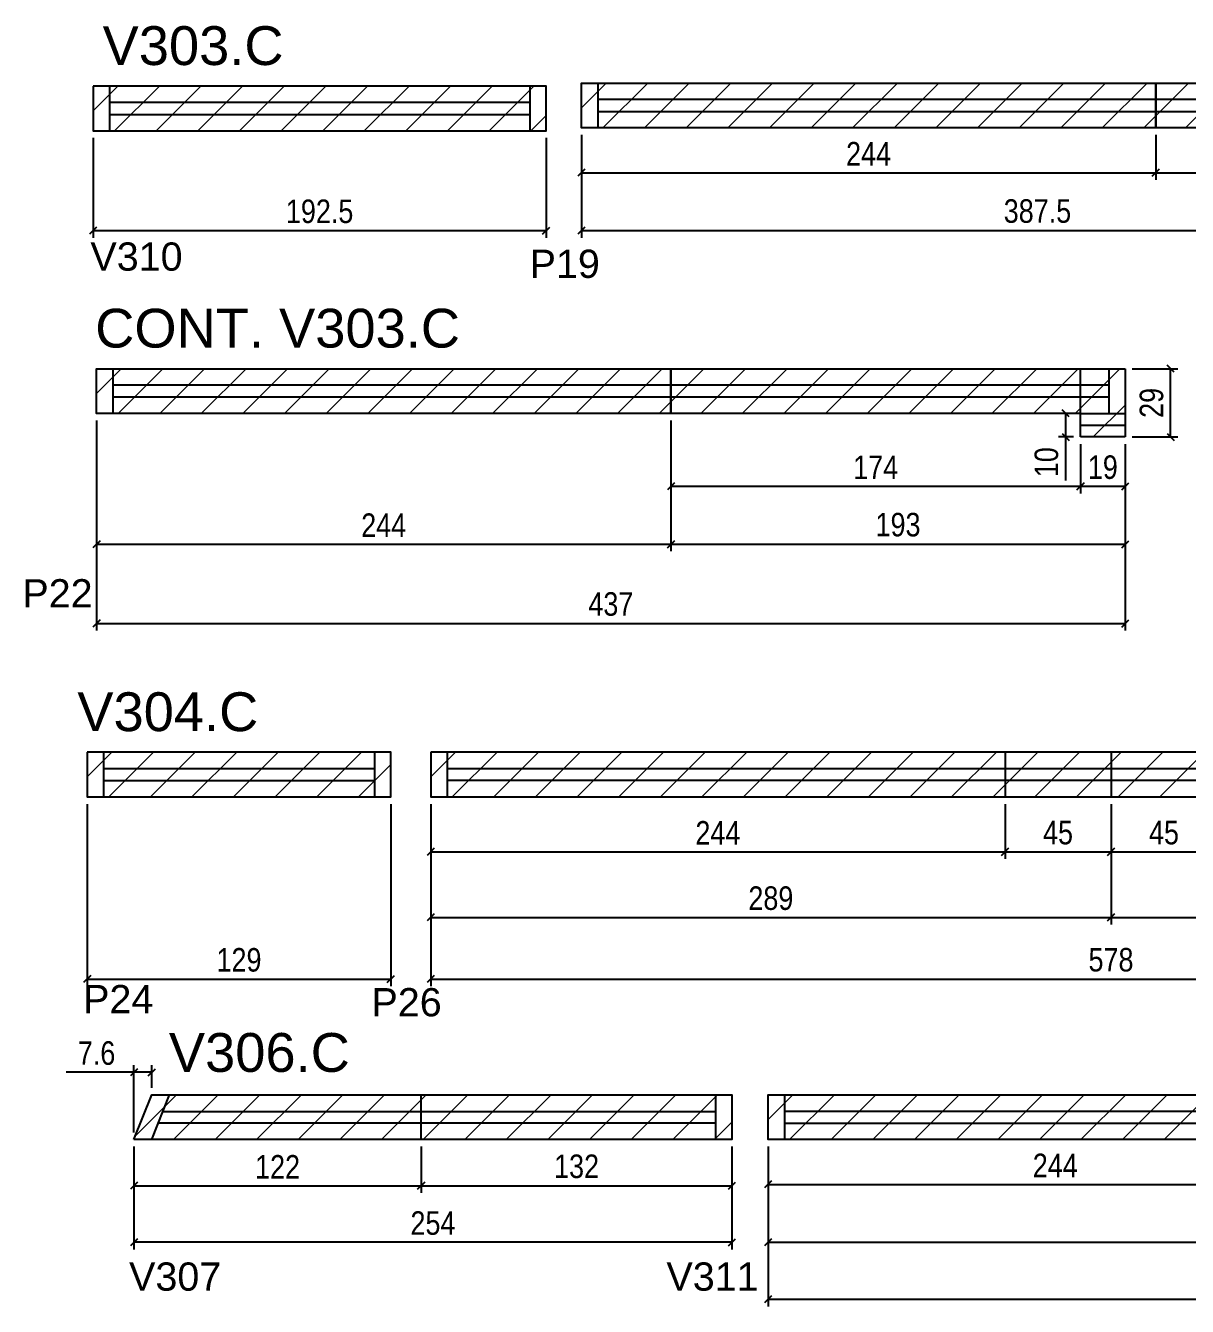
# Model space of a CAD drawing. Header units: millimetres. Extents: x 3391 to 4757, y -286 to 2446.
# Drawn here: x 3391 to 3884, y 1076 to 1620 of the extents above; entities that cross this region are included whole.
import ezdxf

# ---------------------------------------------------------------- set-up
doc = ezdxf.new("R2010")
doc.units = ezdxf.units.MM
for name, color, linetype in [('5', 5, 'Continuous'), ('COTA', 241, 'Continuous'), ('NOMENCLATURA', 7, 'Continuous'), ('Painéis', 200, 'Continuous'), ('SARR_2.2x7', 40, 'Continuous'), ('SARR_EDITAR', 141, 'Continuous')]:
    doc.layers.add(name, color=color, linetype=linetype)
doc.layers.add('REAPROVEITAMENTO', color=251, linetype='Continuous', lineweight=9)
doc.styles.add('COTA TECNICA', font='techl___.ttf', dxfattribs={"height": 10})
doc.styles.add('COTA TECNICA-50', font='techl___.ttf', dxfattribs={"height": 10})
doc.styles.get("Standard").update_dxf_attribs({"font": 'arial.ttf'})
doc.dimstyles.new('COTA PAINEL-50', dxfattribs={"dimtxt": 10, "dimasz": 3, "dimexe": 3, "dimexo": 3, "dimgap": 3, "dimtad": 1, "dimdec": 1, "dimzin": 12, "dimdsep": 46, "dimtxsty": 'COTA TECNICA-50', "dimblk1": 'OBLIQUE', "dimblk2": 'OBLIQUE', "dimsah": 1, "dimcen": 0.9, "dimclrd": 4, "dimclre": 4, "dimclrt": 240, "dimadec": 1, "dimazin": 3, "dimtfac": 1, "dimtdec": 1, "dimtmove": 0, "dimatfit": 3, "dimfxl": 1, "dimtolj": 1, "dimtzin": 12, "dimarcsym": 0})
doc.dimstyles.new('PAINEL', dxfattribs={"dimtxt": 10, "dimasz": 3, "dimexe": 3, "dimexo": 3, "dimgap": 3, "dimtad": 1, "dimdec": 1, "dimzin": 12, "dimdsep": 46, "dimtxsty": 'COTA TECNICA', "dimblk1": 'OBLIQUE', "dimblk2": 'OBLIQUE', "dimsah": 1, "dimcen": 0.9, "dimclrd": 4, "dimclre": 4, "dimclrt": 240, "dimadec": 1, "dimazin": 3, "dimtfac": 1, "dimtdec": 1, "dimtmove": 0, "dimatfit": 3, "dimfxl": 1, "dimtolj": 1, "dimtzin": 12, "dimarcsym": 0})

# ---------------------------------------------------------------- blocks, each defined once
blk = doc.blocks.new('_Oblique')
at = {"color": 0, "linetype": 'ByBlock', "lineweight": -2}
blk.add_line((-0.5, -0.5), (0.5, 0.5), dxfattribs=at)
blk = doc.blocks.new('*D64')
at = {"layer": 'COTA', "color": 4, "linetype": 'ByBlock', "lineweight": -2, "transparency": 16777216}
for p, q in [((3417.03, 1289.47), (3417.03, 1212.13)), ((3546.03, 1289.47), (3546.03, 1212.13)), ((3417.03, 1215.13), (3546.03, 1215.13))]:
    blk.add_line(p, q, dxfattribs=at)
at = {"layer": 'Defpoints', "color": 0, "linetype": 'ByBlock', "transparency": 16777216}
for p in [(3417.03, 1292.47), (3546.03, 1292.47), (3546.03, 1215.13)]:
    blk.add_point(p, dxfattribs=at)
at = {"layer": 'COTA', "color": 4, "linetype": 'ByBlock', "lineweight": -2, "transparency": 16777216, "xscale": 3, "yscale": 3, "zscale": 3, "rotation": 180}
blk.add_blockref('_Oblique', (3417.03, 1215.13), dxfattribs=at)
at = {"layer": 'COTA', "color": 4, "linetype": 'ByBlock', "lineweight": -2, "transparency": 16777216, "xscale": 3, "yscale": 3, "zscale": 3}
blk.add_blockref('_Oblique', (3546.03, 1215.13), dxfattribs=at)
at = {"layer": 'COTA', "color": 240, "linetype": 'ByBlock', "transparency": 16777216, "insert": (3481.53, 1223.22), "char_height": 10, "attachment_point": 5, "style": 'COTA TECNICA-50'}
blk.add_mtext('\\A1;129', dxfattribs=at)
blk = doc.blocks.new('*D65')
at = {"layer": 'COTA', "color": 4, "linetype": 'ByBlock', "lineweight": -2, "transparency": 16777216}
for p, q in [((3562.97, 1289.47), (3562.97, 1212.13)), ((4140.97, 1289.47), (4140.97, 1212.13)), ((3562.97, 1215.13), (4140.97, 1215.13))]:
    blk.add_line(p, q, dxfattribs=at)
at = {"layer": 'Defpoints', "color": 0, "linetype": 'ByBlock', "transparency": 16777216}
for p in [(3562.97, 1292.47), (4140.97, 1292.47), (4140.97, 1215.13)]:
    blk.add_point(p, dxfattribs=at)
at = {"layer": 'COTA', "color": 4, "linetype": 'ByBlock', "lineweight": -2, "transparency": 16777216, "xscale": 3, "yscale": 3, "zscale": 3, "rotation": 180}
blk.add_blockref('_Oblique', (3562.97, 1215.13), dxfattribs=at)
at = {"layer": 'COTA', "color": 4, "linetype": 'ByBlock', "lineweight": -2, "transparency": 16777216, "xscale": 3, "yscale": 3, "zscale": 3}
blk.add_blockref('_Oblique', (4140.97, 1215.13), dxfattribs=at)
at = {"layer": 'COTA', "color": 240, "linetype": 'ByBlock', "transparency": 16777216, "insert": (3851.97, 1223.26), "char_height": 10, "attachment_point": 5, "style": 'COTA TECNICA-50'}
blk.add_mtext('\\A1;578', dxfattribs=at)
blk = doc.blocks.new('*D184')
at = {"layer": 'COTA', "color": 4, "linetype": 'ByBlock', "lineweight": -2, "transparency": 16777216}
for p, q in [((3562.97, 1289.47), (3562.97, 1266.16)), ((3806.97, 1289.47), (3806.97, 1266.16)), ((3562.97, 1269.16), (3806.97, 1269.16))]:
    blk.add_line(p, q, dxfattribs=at)
at = {"layer": 'Defpoints', "color": 0, "linetype": 'ByBlock', "transparency": 16777216}
for p in [(3562.97, 1292.47), (3806.97, 1292.47), (3806.97, 1269.16)]:
    blk.add_point(p, dxfattribs=at)
at = {"layer": 'COTA', "color": 4, "linetype": 'ByBlock', "lineweight": -2, "transparency": 16777216, "xscale": 3, "yscale": 3, "zscale": 3, "rotation": 180}
blk.add_blockref('_Oblique', (3562.97, 1269.16), dxfattribs=at)
at = {"layer": 'COTA', "color": 4, "linetype": 'ByBlock', "lineweight": -2, "transparency": 16777216, "xscale": 3, "yscale": 3, "zscale": 3}
blk.add_blockref('_Oblique', (3806.97, 1269.16), dxfattribs=at)
at = {"layer": 'COTA', "color": 240, "linetype": 'ByBlock', "transparency": 16777216, "insert": (3684.97, 1277.23), "char_height": 10, "attachment_point": 5, "style": 'COTA TECNICA-50'}
blk.add_mtext('\\A1;244', dxfattribs=at)
blk = doc.blocks.new('*D66')
at = {"layer": 'COTA', "color": 4, "linetype": 'ByBlock', "lineweight": -2, "transparency": 16777216}
for p, q in [((3806.97, 1289.47), (3806.97, 1266.16)), ((3851.97, 1289.47), (3851.97, 1266.16)), ((3806.97, 1269.16), (3851.97, 1269.16))]:
    blk.add_line(p, q, dxfattribs=at)
at = {"layer": 'Defpoints', "color": 0, "linetype": 'ByBlock', "transparency": 16777216}
for p in [(3806.97, 1292.47), (3851.97, 1292.47), (3851.97, 1269.16)]:
    blk.add_point(p, dxfattribs=at)
at = {"layer": 'COTA', "color": 4, "linetype": 'ByBlock', "lineweight": -2, "transparency": 16777216, "xscale": 3, "yscale": 3, "zscale": 3, "rotation": 180}
blk.add_blockref('_Oblique', (3806.97, 1269.16), dxfattribs=at)
at = {"layer": 'COTA', "color": 4, "linetype": 'ByBlock', "lineweight": -2, "transparency": 16777216, "xscale": 3, "yscale": 3, "zscale": 3}
blk.add_blockref('_Oblique', (3851.97, 1269.16), dxfattribs=at)
at = {"layer": 'COTA', "color": 240, "linetype": 'ByBlock', "transparency": 16777216, "insert": (3829.47, 1277.27), "char_height": 10, "attachment_point": 5, "style": 'COTA TECNICA-50'}
blk.add_mtext('\\A1;45', dxfattribs=at)
blk = doc.blocks.new('*D31')
at = {"layer": 'COTA', "color": 4, "linetype": 'ByBlock', "lineweight": -2, "transparency": 16777216}
for p, q in [((3706.29, 1143.91), (3706.29, 1124.86)), ((3950.29, 1143.91), (3950.29, 1124.86)), ((3706.29, 1127.86), (3950.29, 1127.86))]:
    blk.add_line(p, q, dxfattribs=at)
at = {"layer": 'Defpoints', "color": 0, "linetype": 'ByBlock', "transparency": 16777216}
for p in [(3706.29, 1146.91), (3950.29, 1146.91), (3950.29, 1127.86)]:
    blk.add_point(p, dxfattribs=at)
at = {"layer": 'COTA', "color": 4, "linetype": 'ByBlock', "lineweight": -2, "transparency": 16777216, "xscale": 3, "yscale": 3, "zscale": 3, "rotation": 180}
blk.add_blockref('_Oblique', (3706.29, 1127.86), dxfattribs=at)
at = {"layer": 'COTA', "color": 4, "linetype": 'ByBlock', "lineweight": -2, "transparency": 16777216, "xscale": 3, "yscale": 3, "zscale": 3}
blk.add_blockref('_Oblique', (3950.29, 1127.86), dxfattribs=at)
at = {"layer": 'COTA', "color": 240, "linetype": 'ByBlock', "transparency": 16777216, "insert": (3828.29, 1135.93), "char_height": 10, "attachment_point": 5, "style": 'COTA TECNICA-50'}
blk.add_mtext('\\A1;244', dxfattribs=at)
blk = doc.blocks.new('*D165')
at = {"layer": 'COTA', "color": 4, "lineweight": -2, "transparency": 16777216}
for p, q in [((3706.29, 1143.91), (3706.29, 1100.28)), ((4124.29, 1143.91), (4124.29, 1100.28)), ((3706.29, 1103.28), (4124.29, 1103.28))]:
    blk.add_line(p, q, dxfattribs=at)
at = {"layer": 'Defpoints', "color": 0, "transparency": 16777216}
for p in [(3706.29, 1146.91), (4124.29, 1146.91), (4124.29, 1103.28)]:
    blk.add_point(p, dxfattribs=at)
at = {"layer": 'COTA', "color": 4, "lineweight": -2, "transparency": 16777216, "xscale": 3, "yscale": 3, "zscale": 3, "rotation": 180}
blk.add_blockref('_Oblique', (3706.29, 1103.28), dxfattribs=at)
at = {"layer": 'COTA', "color": 4, "lineweight": -2, "transparency": 16777216, "xscale": 3, "yscale": 3, "zscale": 3}
blk.add_blockref('_Oblique', (4124.29, 1103.28), dxfattribs=at)
at = {"layer": 'COTA', "color": 240, "transparency": 16777216, "insert": (3915.29, 1111.37), "char_height": 10, "attachment_point": 5, "style": 'COTA TECNICA'}
blk.add_mtext('\\A1;418', dxfattribs=at)
blk = doc.blocks.new('*D166')
at = {"layer": 'Defpoints', "color": 0, "transparency": 16777216}
for p in [(3436.92, 1146.91), (3690.93, 1146.91), (3436.92, 1103.28)]:
    blk.add_point(p, dxfattribs=at)
at = {"layer": 'Painéis', "color": 4, "lineweight": -2, "transparency": 16777216}
for p, q in [((3436.92, 1143.91), (3436.92, 1100.28)), ((3690.93, 1143.91), (3690.93, 1100.28)), ((3690.93, 1103.28), (3436.92, 1103.28))]:
    blk.add_line(p, q, dxfattribs=at)
at = {"layer": 'Painéis', "color": 4, "lineweight": -2, "transparency": 16777216, "xscale": 3, "yscale": 3, "zscale": 3, "rotation": 180}
blk.add_blockref('_Oblique', (3436.92, 1103.28), dxfattribs=at)
at = {"layer": 'Painéis', "color": 4, "lineweight": -2, "transparency": 16777216, "xscale": 3, "yscale": 3, "zscale": 3}
blk.add_blockref('_Oblique', (3690.93, 1103.28), dxfattribs=at)
at = {"layer": 'Painéis', "color": 240, "transparency": 16777216, "insert": (3563.93, 1111.38), "char_height": 10, "attachment_point": 5, "style": 'COTA TECNICA'}
blk.add_mtext('\\A1;254', dxfattribs=at)
blk = doc.blocks.new('*D167')
at = {"layer": 'Defpoints', "color": 0, "transparency": 16777216}
for p in [(3444.49, 1175.5), (3444.49, 1165.91), (3436.92, 1146.91)]:
    blk.add_point(p, dxfattribs=at)
at = {"layer": 'Painéis', "color": 4, "lineweight": -2, "transparency": 16777216}
for p, q in [((3436.92, 1175.5), (3408.13, 1175.5)), ((3436.92, 1149.91), (3436.92, 1178.5)), ((3444.49, 1175.5), (3436.92, 1175.5)), ((3444.49, 1168.91), (3444.49, 1178.5))]:
    blk.add_line(p, q, dxfattribs=at)
at = {"layer": 'Painéis', "color": 4, "lineweight": -2, "transparency": 16777216, "xscale": 3, "yscale": 3, "zscale": 3, "rotation": 180}
blk.add_blockref('_Oblique', (3436.92, 1175.5), dxfattribs=at)
at = {"layer": 'Painéis', "color": 4, "lineweight": -2, "transparency": 16777216, "xscale": 3, "yscale": 3, "zscale": 3}
blk.add_blockref('_Oblique', (3444.49, 1175.5), dxfattribs=at)
at = {"layer": 'Painéis', "color": 240, "transparency": 16777216, "insert": (3421.03, 1183.6), "char_height": 10, "attachment_point": 5, "style": 'COTA TECNICA'}
blk.add_mtext('\\A1;7.6', dxfattribs=at)
blk = doc.blocks.new('*D34')
at = {"layer": 'Defpoints', "color": 0, "transparency": 16777216}
for p in [(3436.92, 1146.91), (3558.92, 1146.91), (3558.92, 1127.28)]:
    blk.add_point(p, dxfattribs=at)
at = {"layer": 'Painéis', "color": 4, "lineweight": -2, "transparency": 16777216}
for p, q in [((3436.92, 1143.91), (3436.92, 1124.28)), ((3558.92, 1143.91), (3558.92, 1124.28)), ((3436.92, 1127.28), (3558.92, 1127.28))]:
    blk.add_line(p, q, dxfattribs=at)
at = {"layer": 'Painéis', "color": 4, "lineweight": -2, "transparency": 16777216, "xscale": 3, "yscale": 3, "zscale": 3, "rotation": 180}
blk.add_blockref('_Oblique', (3436.92, 1127.28), dxfattribs=at)
at = {"layer": 'Painéis', "color": 4, "lineweight": -2, "transparency": 16777216, "xscale": 3, "yscale": 3, "zscale": 3}
blk.add_blockref('_Oblique', (3558.92, 1127.28), dxfattribs=at)
at = {"layer": 'Painéis', "color": 240, "transparency": 16777216, "insert": (3497.92, 1135.34), "char_height": 10, "attachment_point": 5, "style": 'COTA TECNICA'}
blk.add_mtext('\\A1;122', dxfattribs=at)
blk = doc.blocks.new('*D35')
at = {"layer": 'Defpoints', "color": 0, "transparency": 16777216}
for p in [(3558.92, 1146.91), (3690.93, 1146.91), (3690.93, 1127.28)]:
    blk.add_point(p, dxfattribs=at)
at = {"layer": 'Painéis', "color": 4, "lineweight": -2, "transparency": 16777216}
for p, q in [((3558.92, 1143.91), (3558.92, 1124.28)), ((3690.93, 1143.91), (3690.93, 1124.28)), ((3558.92, 1127.28), (3690.93, 1127.28))]:
    blk.add_line(p, q, dxfattribs=at)
at = {"layer": 'Painéis', "color": 4, "lineweight": -2, "transparency": 16777216, "xscale": 3, "yscale": 3, "zscale": 3, "rotation": 180}
blk.add_blockref('_Oblique', (3558.92, 1127.28), dxfattribs=at)
at = {"layer": 'Painéis', "color": 4, "lineweight": -2, "transparency": 16777216, "xscale": 3, "yscale": 3, "zscale": 3}
blk.add_blockref('_Oblique', (3690.93, 1127.28), dxfattribs=at)
at = {"layer": 'Painéis', "color": 240, "transparency": 16777216, "insert": (3624.93, 1135.5), "char_height": 10, "attachment_point": 5, "style": 'COTA TECNICA'}
blk.add_mtext('\\A1;132', dxfattribs=at)
blk = doc.blocks.new('*D212')
at = {"layer": 'Defpoints', "color": 0, "transparency": 16777216}
for p in [(3706.29, 1146.91), (4124.29, 1146.91), (4124.29, 1079.04)]:
    blk.add_point(p, dxfattribs=at)
at = {"layer": 'Painéis', "color": 4, "lineweight": -2, "transparency": 16777216}
for p, q in [((3706.29, 1143.91), (3706.29, 1076.04)), ((4124.29, 1143.91), (4124.29, 1076.04)), ((3706.29, 1079.04), (4124.29, 1079.04))]:
    blk.add_line(p, q, dxfattribs=at)
at = {"layer": 'Painéis', "color": 4, "lineweight": -2, "transparency": 16777216, "xscale": 3, "yscale": 3, "zscale": 3, "rotation": 180}
blk.add_blockref('_Oblique', (3706.29, 1079.04), dxfattribs=at)
at = {"layer": 'Painéis', "color": 4, "lineweight": -2, "transparency": 16777216, "xscale": 3, "yscale": 3, "zscale": 3}
blk.add_blockref('_Oblique', (4124.29, 1079.04), dxfattribs=at)
at = {"layer": 'Painéis', "color": 240, "transparency": 16777216, "insert": (3915.29, 1087.15), "char_height": 10, "attachment_point": 5, "style": 'COTA TECNICA'}
blk.add_mtext('\\A1;5x', dxfattribs=at)
blk = doc.blocks.new('*D197')
at = {"layer": 'COTA', "color": 4, "linetype": 'ByBlock', "lineweight": -2, "transparency": 16777216}
for p, q in [((3851.97, 1289.47), (3851.97, 1266.16)), ((3896.97, 1289.47), (3896.97, 1266.16)), ((3851.97, 1269.16), (3896.97, 1269.16))]:
    blk.add_line(p, q, dxfattribs=at)
at = {"layer": 'Defpoints', "color": 0, "linetype": 'ByBlock', "transparency": 16777216}
for p in [(3851.97, 1292.47), (3896.97, 1292.47), (3896.97, 1269.16)]:
    blk.add_point(p, dxfattribs=at)
at = {"layer": 'COTA', "color": 4, "linetype": 'ByBlock', "lineweight": -2, "transparency": 16777216, "xscale": 3, "yscale": 3, "zscale": 3, "rotation": 180}
blk.add_blockref('_Oblique', (3851.97, 1269.16), dxfattribs=at)
at = {"layer": 'COTA', "color": 4, "linetype": 'ByBlock', "lineweight": -2, "transparency": 16777216, "xscale": 3, "yscale": 3, "zscale": 3}
blk.add_blockref('_Oblique', (3896.97, 1269.16), dxfattribs=at)
at = {"layer": 'COTA', "color": 240, "linetype": 'ByBlock', "transparency": 16777216, "insert": (3874.47, 1277.27), "char_height": 10, "attachment_point": 5, "style": 'COTA TECNICA-50'}
blk.add_mtext('\\A1;45', dxfattribs=at)
blk = doc.blocks.new('*D198')
at = {"color": 4, "lineweight": -2, "transparency": 16777216}
for p, q in [((3562.97, 1289.47), (3562.97, 1238.32)), ((3851.97, 1289.47), (3851.97, 1238.32)), ((3562.97, 1241.32), (3851.97, 1241.32))]:
    blk.add_line(p, q, dxfattribs=at)
at = {"layer": 'Defpoints', "color": 0, "transparency": 16777216}
for p in [(3562.97, 1292.47), (3851.97, 1292.47), (3851.97, 1241.32)]:
    blk.add_point(p, dxfattribs=at)
at = {"color": 4, "lineweight": -2, "transparency": 16777216, "xscale": 3, "yscale": 3, "zscale": 3, "rotation": 180}
blk.add_blockref('_Oblique', (3562.97, 1241.32), dxfattribs=at)
at = {"color": 4, "lineweight": -2, "transparency": 16777216, "xscale": 3, "yscale": 3, "zscale": 3}
blk.add_blockref('_Oblique', (3851.97, 1241.32), dxfattribs=at)
at = {"color": 240, "transparency": 16777216, "insert": (3707.47, 1249.42), "char_height": 10, "attachment_point": 5, "style": 'COTA TECNICA'}
blk.add_mtext('\\A1;289', dxfattribs=at)
blk = doc.blocks.new('*D199')
at = {"color": 4, "lineweight": -2, "transparency": 16777216}
for p, q in [((3851.97, 1289.47), (3851.97, 1238.32)), ((4140.97, 1289.47), (4140.97, 1238.32)), ((3851.97, 1241.32), (4140.97, 1241.32))]:
    blk.add_line(p, q, dxfattribs=at)
at = {"layer": 'Defpoints', "color": 0, "transparency": 16777216}
for p in [(3851.97, 1292.47), (4140.97, 1292.47), (4140.97, 1241.32)]:
    blk.add_point(p, dxfattribs=at)
at = {"color": 4, "lineweight": -2, "transparency": 16777216, "xscale": 3, "yscale": 3, "zscale": 3, "rotation": 180}
blk.add_blockref('_Oblique', (3851.97, 1241.32), dxfattribs=at)
at = {"color": 4, "lineweight": -2, "transparency": 16777216, "xscale": 3, "yscale": 3, "zscale": 3}
blk.add_blockref('_Oblique', (4140.97, 1241.32), dxfattribs=at)
at = {"color": 240, "transparency": 16777216, "insert": (3996.47, 1249.42), "char_height": 10, "attachment_point": 5, "style": 'COTA TECNICA'}
blk.add_mtext('\\A1;289', dxfattribs=at)
blk = doc.blocks.new('*D59')
at = {"layer": 'COTA', "color": 4, "linetype": 'ByBlock', "lineweight": -2, "transparency": 16777216}
for p, q in [((3419.53, 1572.48), (3419.53, 1530.1)), ((3612.03, 1572.48), (3612.03, 1530.1)), ((3419.53, 1533.1), (3612.03, 1533.1))]:
    blk.add_line(p, q, dxfattribs=at)
at = {"layer": 'Defpoints', "color": 0, "linetype": 'ByBlock', "transparency": 16777216}
for p in [(3419.53, 1575.48), (3612.03, 1575.48), (3612.03, 1533.1)]:
    blk.add_point(p, dxfattribs=at)
at = {"layer": 'COTA', "color": 4, "linetype": 'ByBlock', "lineweight": -2, "transparency": 16777216, "xscale": 3, "yscale": 3, "zscale": 3, "rotation": 180}
blk.add_blockref('_Oblique', (3419.53, 1533.1), dxfattribs=at)
at = {"layer": 'COTA', "color": 4, "linetype": 'ByBlock', "lineweight": -2, "transparency": 16777216, "xscale": 3, "yscale": 3, "zscale": 3}
blk.add_blockref('_Oblique', (3612.03, 1533.1), dxfattribs=at)
at = {"layer": 'COTA', "color": 240, "linetype": 'ByBlock', "transparency": 16777216, "insert": (3515.78, 1541.24), "char_height": 10, "attachment_point": 5, "style": 'COTA TECNICA-50'}
blk.add_mtext('\\A1;192.5', dxfattribs=at)
blk = doc.blocks.new('*D60')
at = {"layer": 'COTA', "color": 4, "linetype": 'ByBlock', "lineweight": -2, "transparency": 16777216}
for p, q in [((3626.98, 1573.74), (3626.98, 1554.69)), ((3870.98, 1573.74), (3870.98, 1554.69)), ((3626.98, 1557.69), (3870.98, 1557.69))]:
    blk.add_line(p, q, dxfattribs=at)
at = {"layer": 'Defpoints', "color": 0, "linetype": 'ByBlock', "transparency": 16777216}
for p in [(3626.98, 1576.74), (3870.98, 1576.74), (3870.98, 1557.69)]:
    blk.add_point(p, dxfattribs=at)
at = {"layer": 'COTA', "color": 4, "linetype": 'ByBlock', "lineweight": -2, "transparency": 16777216, "xscale": 3, "yscale": 3, "zscale": 3, "rotation": 180}
blk.add_blockref('_Oblique', (3626.98, 1557.69), dxfattribs=at)
at = {"layer": 'COTA', "color": 4, "linetype": 'ByBlock', "lineweight": -2, "transparency": 16777216, "xscale": 3, "yscale": 3, "zscale": 3}
blk.add_blockref('_Oblique', (3870.98, 1557.69), dxfattribs=at)
at = {"layer": 'COTA', "color": 240, "linetype": 'ByBlock', "transparency": 16777216, "insert": (3748.98, 1565.76), "char_height": 10, "attachment_point": 5, "style": 'COTA TECNICA-50'}
blk.add_mtext('\\A1;244', dxfattribs=at)
blk = doc.blocks.new('*D61')
at = {"layer": 'COTA', "color": 4, "linetype": 'ByBlock', "lineweight": -2, "transparency": 16777216}
for p, q in [((3870.98, 1573.74), (3870.98, 1554.69)), ((4014.48, 1573.74), (4014.48, 1554.69)), ((3870.98, 1557.69), (4014.48, 1557.69))]:
    blk.add_line(p, q, dxfattribs=at)
at = {"layer": 'Defpoints', "color": 0, "linetype": 'ByBlock', "transparency": 16777216}
for p in [(3870.98, 1576.74), (4014.48, 1576.74), (4014.48, 1557.69)]:
    blk.add_point(p, dxfattribs=at)
at = {"layer": 'COTA', "color": 4, "linetype": 'ByBlock', "lineweight": -2, "transparency": 16777216, "xscale": 3, "yscale": 3, "zscale": 3, "rotation": 180}
blk.add_blockref('_Oblique', (3870.98, 1557.69), dxfattribs=at)
at = {"layer": 'COTA', "color": 4, "linetype": 'ByBlock', "lineweight": -2, "transparency": 16777216, "xscale": 3, "yscale": 3, "zscale": 3}
blk.add_blockref('_Oblique', (4014.48, 1557.69), dxfattribs=at)
at = {"layer": 'COTA', "color": 240, "linetype": 'ByBlock', "transparency": 16777216, "insert": (3942.73, 1565.91), "char_height": 10, "attachment_point": 5, "style": 'COTA TECNICA-50'}
blk.add_mtext('\\A1;143.5', dxfattribs=at)
blk = doc.blocks.new('*D182')
at = {"layer": 'COTA', "color": 4, "lineweight": -2, "transparency": 16777216}
for p, q in [((3626.98, 1573.74), (3626.98, 1530.1)), ((4014.48, 1573.74), (4014.48, 1530.1)), ((3626.98, 1533.1), (4014.48, 1533.1))]:
    blk.add_line(p, q, dxfattribs=at)
at = {"layer": 'Defpoints', "color": 0, "transparency": 16777216}
for p in [(3626.98, 1576.74), (4014.48, 1576.74), (4014.48, 1533.1)]:
    blk.add_point(p, dxfattribs=at)
at = {"layer": 'COTA', "color": 4, "lineweight": -2, "transparency": 16777216, "xscale": 3, "yscale": 3, "zscale": 3, "rotation": 180}
blk.add_blockref('_Oblique', (3626.98, 1533.1), dxfattribs=at)
at = {"layer": 'COTA', "color": 4, "lineweight": -2, "transparency": 16777216, "xscale": 3, "yscale": 3, "zscale": 3}
blk.add_blockref('_Oblique', (4014.48, 1533.1), dxfattribs=at)
at = {"layer": 'COTA', "color": 240, "transparency": 16777216, "insert": (3820.73, 1541.35), "char_height": 10, "attachment_point": 5, "style": 'COTA TECNICA'}
blk.add_mtext('\\A1;387.5', dxfattribs=at)
blk = doc.blocks.new('*D83')
at = {"layer": 'COTA', "color": 4, "linetype": 'ByBlock', "lineweight": -2, "transparency": 16777216}
for p, q in [((3421, 1452.42), (3421, 1396.87)), ((3665, 1452.42), (3665, 1396.87)), ((3421, 1399.87), (3665, 1399.87))]:
    blk.add_line(p, q, dxfattribs=at)
at = {"layer": 'Defpoints', "color": 0, "linetype": 'ByBlock', "transparency": 16777216}
for p in [(3421, 1455.42), (3665, 1455.42), (3665, 1399.87)]:
    blk.add_point(p, dxfattribs=at)
at = {"layer": 'COTA', "color": 4, "linetype": 'ByBlock', "lineweight": -2, "transparency": 16777216, "xscale": 3, "yscale": 3, "zscale": 3, "rotation": 180}
blk.add_blockref('_Oblique', (3421, 1399.87), dxfattribs=at)
at = {"layer": 'COTA', "color": 4, "linetype": 'ByBlock', "lineweight": -2, "transparency": 16777216, "xscale": 3, "yscale": 3, "zscale": 3}
blk.add_blockref('_Oblique', (3665, 1399.87), dxfattribs=at)
at = {"layer": 'COTA', "color": 240, "linetype": 'ByBlock', "transparency": 16777216, "insert": (3543, 1407.95), "char_height": 10, "attachment_point": 5, "style": 'COTA TECNICA-50'}
blk.add_mtext('\\A1;244', dxfattribs=at)
blk = doc.blocks.new('*D84')
at = {"layer": 'COTA', "color": 4, "linetype": 'ByBlock', "lineweight": -2, "transparency": 16777216}
for p, q in [((3665, 1452.42), (3665, 1421.46)), ((3839, 1442.42), (3839, 1421.46)), ((3665, 1424.46), (3839, 1424.46))]:
    blk.add_line(p, q, dxfattribs=at)
at = {"layer": 'Defpoints', "color": 0, "linetype": 'ByBlock', "transparency": 16777216}
for p in [(3665, 1455.42), (3839, 1445.42), (3839, 1424.46)]:
    blk.add_point(p, dxfattribs=at)
at = {"layer": 'COTA', "color": 4, "linetype": 'ByBlock', "lineweight": -2, "transparency": 16777216, "xscale": 3, "yscale": 3, "zscale": 3, "rotation": 180}
blk.add_blockref('_Oblique', (3665, 1424.46), dxfattribs=at)
at = {"layer": 'COTA', "color": 4, "linetype": 'ByBlock', "lineweight": -2, "transparency": 16777216, "xscale": 3, "yscale": 3, "zscale": 3}
blk.add_blockref('_Oblique', (3839, 1424.46), dxfattribs=at)
at = {"layer": 'COTA', "color": 240, "linetype": 'ByBlock', "transparency": 16777216, "insert": (3752, 1432.53), "char_height": 10, "attachment_point": 5, "style": 'COTA TECNICA-50'}
blk.add_mtext('\\A1;174', dxfattribs=at)
blk = doc.blocks.new('*D85')
at = {"layer": 'COTA', "color": 4, "lineweight": -2, "transparency": 16777216}
for p, q in [((3421, 1452.42), (3421, 1363.19)), ((3858, 1442.42), (3858, 1363.19)), ((3421, 1366.19), (3858, 1366.19))]:
    blk.add_line(p, q, dxfattribs=at)
at = {"layer": 'Defpoints', "color": 0, "transparency": 16777216}
for p in [(3421, 1455.42), (3858, 1445.42), (3858, 1366.19)]:
    blk.add_point(p, dxfattribs=at)
at = {"layer": 'COTA', "color": 4, "lineweight": -2, "transparency": 16777216, "xscale": 3, "yscale": 3, "zscale": 3, "rotation": 180}
blk.add_blockref('_Oblique', (3421, 1366.19), dxfattribs=at)
at = {"layer": 'COTA', "color": 4, "lineweight": -2, "transparency": 16777216, "xscale": 3, "yscale": 3, "zscale": 3}
blk.add_blockref('_Oblique', (3858, 1366.19), dxfattribs=at)
at = {"layer": 'COTA', "color": 240, "transparency": 16777216, "insert": (3639.5, 1374.41), "char_height": 10, "attachment_point": 5, "style": 'COTA TECNICA'}
blk.add_mtext('\\A1;437', dxfattribs=at)
blk = doc.blocks.new('*D186')
at = {"layer": 'Defpoints', "color": 0, "transparency": 16777216}
for p in [(3839, 1455.42), (3832.69, 1445.42), (3839, 1445.42)]:
    blk.add_point(p, dxfattribs=at)
at = {"layer": 'Painéis', "color": 4, "lineweight": -2, "transparency": 16777216}
for p, q in [((3836, 1455.42), (3829.69, 1455.42)), ((3832.69, 1455.42), (3832.69, 1445.42)), ((3836, 1445.42), (3829.69, 1445.42)), ((3832.69, 1445.42), (3832.69, 1426.99))]:
    blk.add_line(p, q, dxfattribs=at)
at = {"layer": 'Painéis', "color": 4, "lineweight": -2, "transparency": 16777216, "xscale": 3, "yscale": 3, "zscale": 3}
for p, rotation in [((3832.69, 1455.42), 90), ((3832.69, 1445.42), 270)]:
    blk.add_blockref('_Oblique', p, dxfattribs=dict(at, rotation=rotation))
at = {"layer": 'Painéis', "color": 240, "transparency": 16777216, "insert": (3824.58, 1434.71), "char_height": 10, "attachment_point": 5, "rotation": 90, "style": 'COTA TECNICA'}
blk.add_mtext('\\A1;10', dxfattribs=at)
blk = doc.blocks.new('*D187')
at = {"layer": 'Defpoints', "color": 0, "transparency": 16777216}
for p in [(3839, 1445.42), (3858, 1445.42), (3858, 1424.46)]:
    blk.add_point(p, dxfattribs=at)
at = {"layer": 'Painéis', "color": 4, "lineweight": -2, "transparency": 16777216}
for p, q in [((3839, 1442.42), (3839, 1421.46)), ((3858, 1442.42), (3858, 1421.46)), ((3839, 1424.46), (3858, 1424.46))]:
    blk.add_line(p, q, dxfattribs=at)
at = {"layer": 'Painéis', "color": 4, "lineweight": -2, "transparency": 16777216, "xscale": 3, "yscale": 3, "zscale": 3, "rotation": 180}
blk.add_blockref('_Oblique', (3839, 1424.46), dxfattribs=at)
at = {"layer": 'Painéis', "color": 4, "lineweight": -2, "transparency": 16777216, "xscale": 3, "yscale": 3, "zscale": 3}
blk.add_blockref('_Oblique', (3858, 1424.46), dxfattribs=at)
at = {"layer": 'Painéis', "color": 240, "transparency": 16777216, "insert": (3848.5, 1432.54), "char_height": 10, "attachment_point": 5, "style": 'COTA TECNICA'}
blk.add_mtext('\\A1;19', dxfattribs=at)
blk = doc.blocks.new('*D188')
at = {"layer": 'Defpoints', "color": 0, "transparency": 16777216}
for p in [(3665, 1455.42), (3858, 1445.42), (3858, 1399.87)]:
    blk.add_point(p, dxfattribs=at)
at = {"layer": 'Painéis', "color": 4, "lineweight": -2, "transparency": 16777216}
for p, q in [((3665, 1452.42), (3665, 1396.87)), ((3858, 1442.42), (3858, 1396.87)), ((3665, 1399.87), (3858, 1399.87))]:
    blk.add_line(p, q, dxfattribs=at)
at = {"layer": 'Painéis', "color": 4, "lineweight": -2, "transparency": 16777216, "xscale": 3, "yscale": 3, "zscale": 3, "rotation": 180}
blk.add_blockref('_Oblique', (3665, 1399.87), dxfattribs=at)
at = {"layer": 'Painéis', "color": 4, "lineweight": -2, "transparency": 16777216, "xscale": 3, "yscale": 3, "zscale": 3}
blk.add_blockref('_Oblique', (3858, 1399.87), dxfattribs=at)
at = {"layer": 'Painéis', "color": 240, "transparency": 16777216, "insert": (3761.5, 1408.12), "char_height": 10, "attachment_point": 5, "style": 'COTA TECNICA'}
blk.add_mtext('\\A1;193', dxfattribs=at)
blk = doc.blocks.new('*D189')
at = {"layer": 'Defpoints', "color": 0, "transparency": 16777216}
for p in [(3858, 1474.42), (3877.31, 1474.42), (3858, 1445.42)]:
    blk.add_point(p, dxfattribs=at)
at = {"layer": 'Painéis', "color": 4, "lineweight": -2, "transparency": 16777216}
for p, q in [((3861, 1474.42), (3880.31, 1474.42)), ((3877.31, 1445.42), (3877.31, 1474.42)), ((3861, 1445.42), (3880.31, 1445.42))]:
    blk.add_line(p, q, dxfattribs=at)
at = {"layer": 'Painéis', "color": 4, "lineweight": -2, "transparency": 16777216, "xscale": 3, "yscale": 3, "zscale": 3}
for p, rotation in [((3877.31, 1474.42), 90), ((3877.31, 1445.42), 270)]:
    blk.add_blockref('_Oblique', p, dxfattribs=dict(at, rotation=rotation))
at = {"layer": 'Painéis', "color": 240, "transparency": 16777216, "insert": (3869.22, 1459.92), "char_height": 10, "attachment_point": 5, "rotation": 90, "style": 'COTA TECNICA'}
blk.add_mtext('\\A1;29', dxfattribs=at)

msp = doc.modelspace()

# ---------------------------------------------------------------- hatches: boundary and pattern name
at = {"layer": 'REAPROVEITAMENTO'}
h = msp.add_hatch(dxfattribs=at)
h.set_pattern_fill('ANSI31', color=256, scale=100, style=0)
h.set_pattern_definition([(45, (4469.807, 4773.267), (-8.838835, 8.838835), [])])
h.paths.add_polyline_path([(3612.03, 1575.48), (3612.03, 1594.48), (3419.53, 1594.48), (3419.53, 1575.48)])
h = msp.add_hatch(dxfattribs=at)
h.set_pattern_fill('ANSI31', color=256, scale=100, style=0)
h.set_pattern_definition([(45, (4677.255, 4774.527), (-8.838835, 8.838835), [])])
h.paths.add_polyline_path([(4014.48, 1576.74), (4014.48, 1595.74), (3626.98, 1595.74), (3626.98, 1576.74)])
h = msp.add_hatch(dxfattribs=at)
h.set_pattern_fill('ANSI31', color=256, scale=100, style=0)
h.set_pattern_definition([(45, (4471.284, 4653.21), (-8.838835, 8.838835), [])])
h.paths.add_polyline_path([(3839, 1455.42), (3839, 1445.42), (3858, 1445.42), (3858, 1474.42), (3421, 1474.42), (3421, 1455.42), (3665, 1455.42), (3665, 1455.42)])
h = msp.add_hatch(dxfattribs=at)
h.set_pattern_fill('ANSI31', color=256, scale=100, style=0)
h.set_pattern_definition([(45, (4467.313, 4490.255), (-8.838835, 8.838835), [])])
h.paths.add_polyline_path([(3546.03, 1292.47), (3546.03, 1311.47), (3417.03, 1311.47), (3417.03, 1292.47)])
h = msp.add_hatch(dxfattribs=at)
h.set_pattern_fill('ANSI31', color=256, scale=100, style=0)
h.set_pattern_definition([(45, (4613.25, 4490.255), (-8.838835, 8.838835), [])])
h.paths.add_polyline_path([(4140.97, 1292.47), (4140.97, 1311.47), (3562.97, 1311.47), (3562.97, 1292.47)])
h = msp.add_hatch(dxfattribs=at)
h.set_pattern_fill('ANSI31', color=256, scale=100, style=0)
h.set_pattern_definition([(45, (4494.77, 4344.697), (-8.838835, 8.838835), [])])
h.paths.add_polyline_path([(3690.93, 1146.91), (3690.93, 1165.91), (3444.49, 1165.91), (3436.92, 1146.91)])
h = msp.add_hatch(dxfattribs=at)
h.set_pattern_fill('ANSI31', color=256, scale=100, style=0)
h.set_pattern_definition([(45, (4756.568, 4344.697), (-8.838835, 8.838835), [])])
h.paths.add_polyline_path([(4124.29, 1146.91), (4124.29, 1165.91), (3706.29, 1165.91), (3706.29, 1146.91)])

# ---------------------------------------------------------------- linework, layer by layer
at = {"layer": 'Painéis'}
for p, q in [((3665, 1474.42), (3858, 1474.42)), ((3665, 1455.42), (3665, 1474.42)), ((3839, 1455.42), (3839, 1474.42)), ((3858, 1474.42), (3858, 1445.42)), ((3839, 1455.42), (3665, 1455.42)), ((3839, 1445.42), (3839, 1455.42)), ((3858, 1445.42), (3839, 1445.42)), ((3806.97, 1311.47), (3806.97, 1292.47)), ((3851.97, 1311.47), (3851.97, 1292.47)), ((3558.92, 1146.91), (3558.92, 1165.91))]:
    msp.add_line(p, q, dxfattribs=at)
for points in [[(3419.53, 1594.48), (3419.53, 1575.48), (3612.03, 1575.48), (3612.03, 1594.48), (3419.53, 1594.48)], [(3417.03, 1311.47), (3417.03, 1292.47), (3546.03, 1292.47), (3546.03, 1311.47), (3417.03, 1311.47)], [(3562.97, 1311.47), (3562.97, 1292.47), (4140.97, 1292.47), (4140.97, 1311.47), (3562.97, 1311.47)], [(3436.92, 1146.91), (3444.49, 1165.91), (3690.93, 1165.91), (3690.93, 1146.91), (3436.92, 1146.91)]]:
    msp.add_lwpolyline(points, dxfattribs=at)
for points in [[(3870.98, 1576.74), (3626.98, 1576.74), (3626.98, 1595.74), (3870.98, 1595.74)], [(3870.98, 1595.74), (4014.48, 1595.74), (4014.48, 1576.74), (3870.98, 1576.74)], [(3665, 1455.42), (3421, 1455.42), (3421, 1474.42), (3665, 1474.42)], [(3950.29, 1146.91), (3706.29, 1146.91), (3706.29, 1165.91), (3950.29, 1165.91)]]:
    msp.add_lwpolyline(points, close=True, dxfattribs=at)
at = {"layer": 'SARR_2.2x7', "linetype": 'Continuous'}
for p, q in [((3426.53, 1594.48), (3426.53, 1575.48)), ((3605.03, 1594.48), (3605.03, 1575.48)), ((3633.98, 1595.74), (3633.98, 1576.74)), ((3605.03, 1587.48), (3426.53, 1587.48)), ((3870.98, 1588.74), (3633.98, 1588.74)), ((3633.98, 1583.74), (3870.98, 1583.74)), ((4007.48, 1588.74), (3870.98, 1588.74)), ((3870.98, 1583.74), (4007.48, 1583.74)), ((3426.53, 1582.48), (3605.03, 1582.48)), ((3428, 1474.42), (3428, 1455.42)), ((3851, 1474.42), (3851, 1455.42)), ((3665, 1467.42), (3428, 1467.42)), ((3851, 1467.42), (3665, 1467.42)), ((3428, 1462.42), (3665, 1462.42)), ((3665, 1462.42), (3851, 1462.42)), ((3424.03, 1311.47), (3424.03, 1292.47)), ((3539.03, 1311.47), (3539.03, 1292.47)), ((3569.97, 1311.47), (3569.97, 1292.47)), ((3539.03, 1304.47), (3424.03, 1304.47)), ((3851.97, 1304.47), (3569.97, 1304.47)), ((4133.97, 1304.47), (3851.97, 1304.47)), ((3424.03, 1299.47), (3539.03, 1299.47)), ((3851.97, 1299.47), (3569.97, 1299.47)), ((4133.97, 1299.47), (3851.97, 1299.47)), ((3444.46, 1146.91), (3452.02, 1165.91)), ((3683.93, 1165.91), (3683.93, 1146.91)), ((3713.29, 1165.91), (3713.29, 1146.91)), ((3683.93, 1153.91), (3447.25, 1153.91)), ((3449.24, 1158.91), (3683.93, 1158.91)), ((3950.29, 1158.91), (3713.29, 1158.91)), ((3713.29, 1153.91), (3950.29, 1153.91))]:
    msp.add_line(p, q, dxfattribs=at)
at = {"layer": 'SARR_EDITAR'}
for p, q in [((3839, 1455.42), (3858, 1455.42)), ((3839, 1450.42), (3858, 1450.42))]:
    msp.add_line(p, q, dxfattribs=at)

# ---------------------------------------------------------------- texts
at = {"layer": '5', "linetype": 'Continuous'}
for s, p in [('V310', (3418.41, 1516.08)), ('P19', (3605, 1513)), ('P22', (3389.51, 1373.01)), ('P24', (3415.31, 1200.6)), ('P26', (3537.81, 1199.27)), ('V307', (3434.84, 1082.71)), ('V311', (3663.12, 1082.71))]:
    msp.add_text(s, height=12, rotation=360, dxfattribs=at).set_placement(p)
at = {"layer": 'NOMENCLATURA', "linetype": 'Continuous'}
for s, p in [('V303.C', (3423.58, 1603.45)), ('CONT. V303.C', (3420.44, 1483.4)), ('V304.C', (3412.85, 1320.44)), ('V306.C', (3451.74, 1175.67))]:
    msp.add_text(s, height=16.5, dxfattribs=at).set_placement(p)

# ---------------------------------------------------------------- dimensions: what is measured, and where the dimension line sits
dim = msp.add_linear_dim(base=(3851.97, 1241.32), p1=(3562.97, 1292.47), p2=(3851.97, 1292.47), dimstyle='PAINEL')
dim.commit()
dim.dimension.update_dxf_attribs({"geometry": '*D198', "text_midpoint": (3707.47, 1249.42)})
dim = msp.add_linear_dim(base=(4140.97, 1241.32), p1=(3851.97, 1292.47), p2=(4140.97, 1292.47), dimstyle='PAINEL', override={"dimtmove": 1})
dim.commit()
dim.dimension.update_dxf_attribs({"geometry": '*D199', "text_midpoint": (3996.47, 1249.42)})
at = {"layer": 'COTA', "color": 1, "linetype": 'ByBlock'}
for base, p1, p2, picture, middle in [((3612.03, 1533.1), (3419.53, 1575.48), (3612.03, 1575.48), '*D59', (3515.78, 1541.24)), ((3870.98, 1557.69), (3626.98, 1576.74), (3870.98, 1576.74), '*D60', (3748.98, 1565.76)), ((4014.48, 1557.69), (3870.98, 1576.74), (4014.48, 1576.74), '*D61', (3942.73, 1565.91)), ((3665, 1399.87), (3421, 1455.42), (3665, 1455.42), '*D83', (3543, 1407.95)), ((3839, 1424.46), (3665, 1455.42), (3839, 1445.42), '*D84', (3752, 1432.53)), ((3546.03, 1215.13), (3417.03, 1292.47), (3546.03, 1292.47), '*D64', (3481.53, 1223.22)), ((4140.97, 1215.13), (3562.97, 1292.47), (4140.97, 1292.47), '*D65', (3851.97, 1223.26)), ((3806.97, 1269.16), (3562.97, 1292.47), (3806.97, 1292.47), '*D184', (3684.97, 1277.23)), ((3851.97, 1269.16), (3806.97, 1292.47), (3851.97, 1292.47), '*D66', (3829.47, 1277.27)), ((3896.97, 1269.16), (3851.97, 1292.47), (3896.97, 1292.47), '*D197', (3874.47, 1277.27)), ((3950.29, 1127.86), (3706.29, 1146.91), (3950.29, 1146.91), '*D31', (3828.29, 1135.93))]:
    dim = msp.add_linear_dim(base=base, p1=p1, p2=p2, dimstyle='COTA PAINEL-50', override={"dimarcsym": 1}, dxfattribs=at)
    dim.commit()
    dim.dimension.update_dxf_attribs({"geometry": picture, "text_midpoint": middle})
at = {"layer": 'COTA'}
for base, p1, p2, picture, middle in [((4014.48, 1533.1), (3626.98, 1576.74), (4014.48, 1576.74), '*D182', (3820.73, 1541.35)), ((3858, 1366.19), (3421, 1455.42), (3858, 1445.42), '*D85', (3639.5, 1374.41)), ((4124.29, 1103.28), (3706.29, 1146.91), (4124.29, 1146.91), '*D165', (3915.29, 1111.37))]:
    dim = msp.add_linear_dim(base=base, p1=p1, p2=p2, dimstyle='PAINEL', dxfattribs=at)
    dim.commit()
    dim.dimension.update_dxf_attribs({"geometry": picture, "text_midpoint": middle})
at = {"layer": 'Painéis'}
for base, p1, p2, picture, middle in [((3877.31, 1474.42), (3858, 1445.42), (3858, 1474.42), '*D189', (3869.22, 1459.92)), ((3832.69, 1445.42), (3839, 1455.42), (3839, 1445.42), '*D186', (3824.58, 1434.71))]:
    dim = msp.add_linear_dim(base=base, p1=p1, p2=p2, angle=90, dimstyle='PAINEL', dxfattribs=at)
    dim.commit()
    dim.dimension.update_dxf_attribs({"geometry": picture, "text_midpoint": middle})
for base, p1, p2, picture, middle in [((3858, 1399.87), (3665, 1455.42), (3858, 1445.42), '*D188', (3761.5, 1408.12)), ((3858, 1424.46), (3839, 1445.42), (3858, 1445.42), '*D187', (3848.5, 1432.54)), ((3436.92, 1103.28), (3690.93, 1146.91), (3436.92, 1146.91), '*D166', (3563.93, 1111.38)), ((3558.92, 1127.28), (3436.92, 1146.91), (3558.92, 1146.91), '*D34', (3497.92, 1135.34)), ((3690.93, 1127.28), (3558.92, 1146.91), (3690.93, 1146.91), '*D35', (3624.93, 1135.5))]:
    dim = msp.add_linear_dim(base=base, p1=p1, p2=p2, dimstyle='PAINEL', dxfattribs=at)
    dim.commit()
    dim.dimension.update_dxf_attribs({"geometry": picture, "text_midpoint": middle})
dim = msp.add_linear_dim(base=(3444.49, 1175.5), p1=(3436.92, 1146.91), p2=(3444.49, 1165.91), dimstyle='PAINEL', dxfattribs=at)
dim.commit()
dim.dimension.update_dxf_attribs({"geometry": '*D167', "text_midpoint": (3421.03, 1175.5), "dimtype": 160})
dim = msp.add_linear_dim(base=(4124.29, 1079.04), p1=(3706.29, 1146.91), p2=(4124.29, 1146.91), text='5x', dimstyle='PAINEL', dxfattribs=at)
dim.commit()
dim.dimension.update_dxf_attribs({"geometry": '*D212', "text_midpoint": (3915.29, 1087.15)})

doc.saveas('drawing.dxf')
